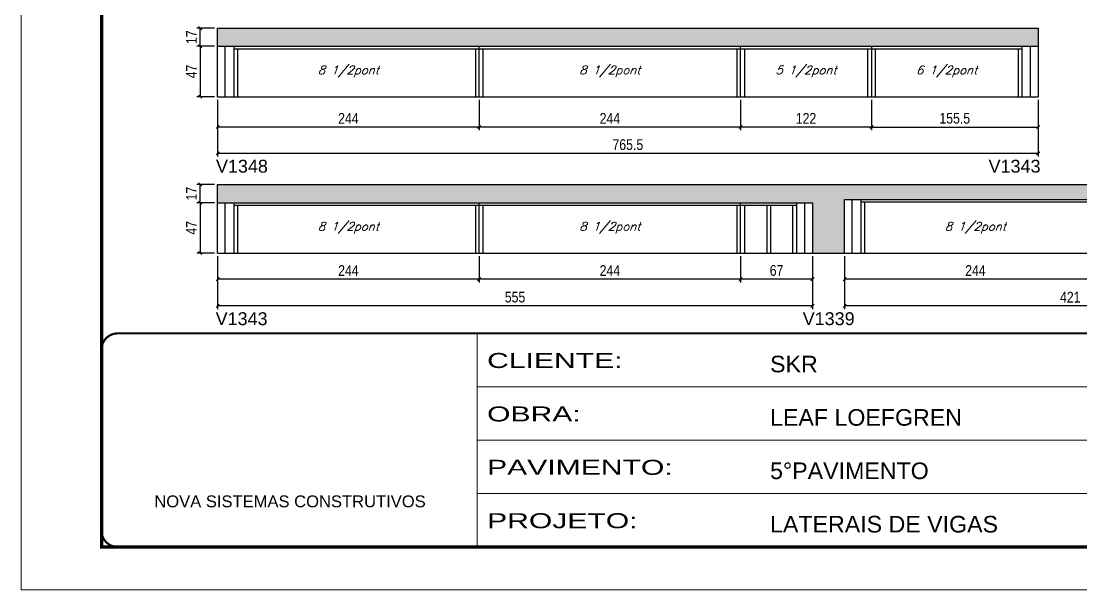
# Model space of a CAD drawing. Extents: x 3309 to 10384, y -2522 to 14608.
# Drawn here: x 8078 to 9066, y 6666 to 7197 of the extents above; entities that cross this region are included whole.
import ezdxf

# ---------------------------------------------------------------- set-up
doc = ezdxf.new("R2010")
doc.units = 0
doc.linetypes.add('CONTINUO', pattern=[0])
doc.linetypes.add('DASHED', pattern=[0.75, 0.5, -0.25])
for name, color, linetype in [('5', 5, 'Continuous'), ('COTA', 241, 'Continuous'), ('Painéis', 200, 'Continuous'), ('SARR_2.2x7', 40, 'Continuous'), ('SARR_3.5x7', 81, 'Continuous'), ('texto', 7, 'Continuous')]:
    doc.layers.add(name, color=color, linetype=linetype)
doc.layers.add('Folhas', color=255, linetype='Continuous', lineweight=9)
doc.layers.add('SARRAFO DE PRESSAO', color=251, linetype='DASHED', lineweight=9)
doc.styles.add('ARIAL', font='arial.ttf')
doc.styles.add('COTA TECNICA', font='techl___.ttf', dxfattribs={"height": 10})
doc.styles.add('Romans', font='romans.shx')
doc.styles.get("Standard").update_dxf_attribs({"font": 'arial.ttf'})
doc.styles.add('Tecnologia', font='')
doc.styles.get('Tecnologia').set_extended_font_data('Forgotten Futurist')
doc.dimstyles.new('PAINEL', dxfattribs={"dimtxt": 10, "dimasz": 3, "dimexe": 3, "dimexo": 3, "dimgap": 3, "dimtad": 1, "dimdec": 1, "dimzin": 12, "dimdsep": 46, "dimtxsty": 'COTA TECNICA', "dimblk1": 'OBLIQUE', "dimblk2": 'OBLIQUE', "dimsah": 1, "dimcen": 0.9, "dimclrd": 4, "dimclre": 4, "dimclrt": 240, "dimadec": 1, "dimazin": 3, "dimtfac": 1, "dimtdec": 1, "dimtmove": 0, "dimatfit": 3, "dimfxl": 1, "dimtolj": 1, "dimtzin": 12, "dimarcsym": 0})

# ---------------------------------------------------------------- blocks, each defined once
blk = doc.blocks.new('9999999999')
at = {"color": 30, "linetype": 'CONTINUO'}
for p, q in [((98564.56, 34230.21), (98564.56, 34429.45)), ((98564.56, 34379.64), (99583.98, 34379.64)), ((98564.56, 34329.83), (99487.98, 34329.83)), ((98564.56, 34280.02), (99487.98, 34280.02))]:
    blk.add_line(p, q, dxfattribs=at)
at = {"color": 30, "linetype": 'CONTINUO', "const_width": 2}
blk.add_lwpolyline([(99583.98, 34230.21), (99583.98, 34414.45, 0.414214), (99568.98, 34429.45), (98228.98, 34429.45, 0.414214), (98213.98, 34414.45), (98213.98, 34245.21, 0.414214), (98228.98, 34230.21), (99583.98, 34230.21)], format="xyb", dxfattribs=at)
at = {"layer": 'Folhas'}
blk.add_lwpolyline([(98138.98, 34190.21), (99623.98, 34190.21), (99623.98, 35240.21), (98138.98, 35240.21)], close=True, dxfattribs=at)
at = {"layer": 'Folhas', "color": 30, "const_width": 3}
blk.add_lwpolyline([(98213.98, 34230.21), (99583.98, 34230.21), (99583.98, 35200.21), (98213.98, 35200.21)], close=True, dxfattribs=at)
at = {"color": 7, "linetype": 'Continuous', "ltscale": 5, "style": 'ARIAL'}
for s, height, p in [('SKR', 15.483, (98837.68, 34393.13)), ('LEAF LOEFGREN', 15.4829, (98837.68, 34343.32)), ('5°PAVIMENTO', 15.4829, (98837.68, 34293.51)), ('NOVA SISTEMAS CONSTRUTIVOS', 11.0592, (98263.19, 34267.21)), ('LATERAIS DE VIGAS', 15.4829, (98837.68, 34243.7))]:
    blk.add_text(s, height=height, dxfattribs=at).set_placement(p)
at = {"layer": 'Folhas', "color": 7, "style": 'Tecnologia', "width": 1.5}
for s, p in [('CLIENTE:', (98573.65, 34397.17)), ('OBRA:', (98573.65, 34347.31)), ('PAVIMENTO:', (98573.65, 34297.5)), ('PROJETO:', (98573.65, 34247.69))]:
    blk.add_text(s, height=14, dxfattribs=at).set_placement(p)
blk = doc.blocks.new('_Oblique')
at = {"color": 0, "linetype": 'ByBlock', "lineweight": -2}
blk.add_line((-0.5, -0.5), (0.5, 0.5), dxfattribs=at)
blk = doc.blocks.new('*D804')
at = {"layer": 'COTA', "color": 4, "lineweight": -2, "transparency": 16777216}
for p, q in [((8749.13, 7123.5), (8749.13, 7095.21)), ((8871.13, 7123.5), (8871.13, 7095.21)), ((8871.13, 7098.21), (8749.13, 7098.21))]:
    blk.add_line(p, q, dxfattribs=at)
at = {"layer": 'Defpoints', "color": 0, "transparency": 16777216}
for p in [(8749.13, 7126.5), (8871.13, 7126.5), (8749.13, 7098.21)]:
    blk.add_point(p, dxfattribs=at)
at = {"layer": 'COTA', "color": 4, "lineweight": -2, "transparency": 16777216, "xscale": 3, "yscale": 3, "zscale": 3, "rotation": 180}
blk.add_blockref('_Oblique', (8749.13, 7098.21), dxfattribs=at)
at = {"layer": 'COTA', "color": 4, "lineweight": -2, "transparency": 16777216, "xscale": 3, "yscale": 3, "zscale": 3}
blk.add_blockref('_Oblique', (8871.13, 7098.21), dxfattribs=at)
at = {"layer": 'COTA', "color": 240, "transparency": 16777216, "insert": (8810.13, 7106.27), "char_height": 10, "attachment_point": 5, "style": 'COTA TECNICA'}
blk.add_mtext('\\A1;122', dxfattribs=at)
blk = doc.blocks.new('*D805')
at = {"layer": 'COTA', "color": 4, "lineweight": -2, "transparency": 16777216}
for p, q in [((8261.13, 7123.5), (8261.13, 7095.21)), ((8505.13, 7123.5), (8505.13, 7095.21)), ((8505.13, 7098.21), (8261.13, 7098.21))]:
    blk.add_line(p, q, dxfattribs=at)
at = {"layer": 'Defpoints', "color": 0, "transparency": 16777216}
for p in [(8261.13, 7126.5), (8505.13, 7126.5), (8261.13, 7098.21)]:
    blk.add_point(p, dxfattribs=at)
at = {"layer": 'COTA', "color": 4, "lineweight": -2, "transparency": 16777216, "xscale": 3, "yscale": 3, "zscale": 3, "rotation": 180}
blk.add_blockref('_Oblique', (8261.13, 7098.21), dxfattribs=at)
at = {"layer": 'COTA', "color": 4, "lineweight": -2, "transparency": 16777216, "xscale": 3, "yscale": 3, "zscale": 3}
blk.add_blockref('_Oblique', (8505.13, 7098.21), dxfattribs=at)
at = {"layer": 'COTA', "color": 240, "transparency": 16777216, "insert": (8383.13, 7106.28), "char_height": 10, "attachment_point": 5, "style": 'COTA TECNICA'}
blk.add_mtext('\\A1;244', dxfattribs=at)
blk = doc.blocks.new('*D806')
at = {"layer": 'COTA', "color": 4, "lineweight": -2, "transparency": 16777216}
for p, q in [((8505.13, 7123.5), (8505.13, 7095.21)), ((8749.13, 7123.5), (8749.13, 7095.21)), ((8749.13, 7098.21), (8505.13, 7098.21))]:
    blk.add_line(p, q, dxfattribs=at)
at = {"layer": 'Defpoints', "color": 0, "transparency": 16777216}
for p in [(8505.13, 7126.5), (8749.13, 7126.5), (8505.13, 7098.21)]:
    blk.add_point(p, dxfattribs=at)
at = {"layer": 'COTA', "color": 4, "lineweight": -2, "transparency": 16777216, "xscale": 3, "yscale": 3, "zscale": 3, "rotation": 180}
blk.add_blockref('_Oblique', (8505.13, 7098.21), dxfattribs=at)
at = {"layer": 'COTA', "color": 4, "lineweight": -2, "transparency": 16777216, "xscale": 3, "yscale": 3, "zscale": 3}
blk.add_blockref('_Oblique', (8749.13, 7098.21), dxfattribs=at)
at = {"layer": 'COTA', "color": 240, "transparency": 16777216, "insert": (8627.13, 7106.28), "char_height": 10, "attachment_point": 5, "style": 'COTA TECNICA'}
blk.add_mtext('\\A1;244', dxfattribs=at)
blk = doc.blocks.new('*D807')
at = {"layer": 'COTA', "color": 4, "lineweight": -2, "transparency": 16777216}
for p, q in [((8258.13, 7173.5), (8241.81, 7173.5)), ((8244.81, 7173.5), (8244.81, 7126.5)), ((8258.13, 7126.5), (8241.81, 7126.5))]:
    blk.add_line(p, q, dxfattribs=at)
at = {"layer": 'Defpoints', "color": 0, "transparency": 16777216}
for p in [(8261.13, 7173.5), (8244.81, 7126.5), (8261.13, 7126.5)]:
    blk.add_point(p, dxfattribs=at)
at = {"layer": 'COTA', "color": 4, "lineweight": -2, "transparency": 16777216, "xscale": 3, "yscale": 3, "zscale": 3}
for p, rotation in [((8244.81, 7173.5), 90), ((8244.81, 7126.5), 270)]:
    blk.add_blockref('_Oblique', p, dxfattribs=dict(at, rotation=rotation))
at = {"layer": 'COTA', "color": 240, "transparency": 16777216, "insert": (8236.73, 7150), "char_height": 10, "attachment_point": 5, "rotation": 90, "style": 'COTA TECNICA'}
blk.add_mtext('\\A1;47', dxfattribs=at)
blk = doc.blocks.new('*D808')
at = {"layer": 'COTA', "color": 4, "lineweight": -2, "transparency": 16777216}
for p, q in [((8258.13, 7190.5), (8241.81, 7190.5)), ((8244.81, 7173.5), (8244.81, 7190.5)), ((8258.13, 7173.5), (8241.81, 7173.5))]:
    blk.add_line(p, q, dxfattribs=at)
at = {"layer": 'Defpoints', "color": 0, "transparency": 16777216}
for p in [(8244.81, 7190.5), (8261.13, 7190.5), (8261.13, 7173.5)]:
    blk.add_point(p, dxfattribs=at)
at = {"layer": 'COTA', "color": 4, "lineweight": -2, "transparency": 16777216, "xscale": 3, "yscale": 3, "zscale": 3}
for p, rotation in [((8244.81, 7190.5), 90), ((8244.81, 7173.5), 270)]:
    blk.add_blockref('_Oblique', p, dxfattribs=dict(at, rotation=rotation))
at = {"layer": 'COTA', "color": 240, "transparency": 16777216, "insert": (8236.73, 7182), "char_height": 10, "attachment_point": 5, "rotation": 90, "style": 'COTA TECNICA'}
blk.add_mtext('\\A1;17', dxfattribs=at)
blk = doc.blocks.new('*D809')
at = {"layer": 'COTA', "color": 4, "lineweight": -2, "transparency": 16777216}
for p, q in [((8871.13, 7123.5), (8871.13, 7095.21)), ((9026.63, 7123.5), (9026.63, 7095.21)), ((8871.13, 7098.21), (9026.63, 7098.21))]:
    blk.add_line(p, q, dxfattribs=at)
at = {"layer": 'Defpoints', "color": 0, "transparency": 16777216}
for p in [(8871.13, 7126.5), (9026.63, 7126.5), (9026.63, 7098.21)]:
    blk.add_point(p, dxfattribs=at)
at = {"layer": 'COTA', "color": 4, "lineweight": -2, "transparency": 16777216, "xscale": 3, "yscale": 3, "zscale": 3, "rotation": 180}
blk.add_blockref('_Oblique', (8871.13, 7098.21), dxfattribs=at)
at = {"layer": 'COTA', "color": 4, "lineweight": -2, "transparency": 16777216, "xscale": 3, "yscale": 3, "zscale": 3}
blk.add_blockref('_Oblique', (9026.63, 7098.21), dxfattribs=at)
at = {"layer": 'COTA', "color": 240, "transparency": 16777216, "insert": (8948.88, 7106.32), "char_height": 10, "attachment_point": 5, "style": 'COTA TECNICA'}
blk.add_mtext('\\A1;155.5', dxfattribs=at)
blk = doc.blocks.new('*D810')
at = {"layer": 'COTA', "color": 4, "lineweight": -2, "transparency": 16777216}
for p, q in [((8261.13, 7123.5), (8261.13, 7070.64)), ((9026.63, 7123.5), (9026.63, 7070.64)), ((9026.63, 7073.64), (8261.13, 7073.64))]:
    blk.add_line(p, q, dxfattribs=at)
at = {"layer": 'Defpoints', "color": 0, "transparency": 16777216}
for p in [(8261.13, 7126.5), (9026.63, 7126.5), (8261.13, 7073.64)]:
    blk.add_point(p, dxfattribs=at)
at = {"layer": 'COTA', "color": 4, "lineweight": -2, "transparency": 16777216, "xscale": 3, "yscale": 3, "zscale": 3, "rotation": 180}
blk.add_blockref('_Oblique', (8261.13, 7073.64), dxfattribs=at)
at = {"layer": 'COTA', "color": 4, "lineweight": -2, "transparency": 16777216, "xscale": 3, "yscale": 3, "zscale": 3}
blk.add_blockref('_Oblique', (9026.63, 7073.64), dxfattribs=at)
at = {"layer": 'COTA', "color": 240, "transparency": 16777216, "insert": (8643.88, 7081.75), "char_height": 10, "attachment_point": 5, "style": 'COTA TECNICA'}
blk.add_mtext('\\A1;765.5', dxfattribs=at)
blk = doc.blocks.new('*D811')
at = {"layer": 'COTA', "color": 4, "lineweight": -2, "transparency": 16777216}
for p, q in [((8749.13, 6977.61), (8749.13, 6953.22)), ((8816.13, 6977.61), (8816.13, 6953.22)), ((8816.13, 6956.22), (8749.13, 6956.22))]:
    blk.add_line(p, q, dxfattribs=at)
at = {"layer": 'Defpoints', "color": 0, "transparency": 16777216}
for p in [(8749.13, 6980.61), (8816.13, 6980.61), (8749.13, 6956.22)]:
    blk.add_point(p, dxfattribs=at)
at = {"layer": 'COTA', "color": 4, "lineweight": -2, "transparency": 16777216, "xscale": 3, "yscale": 3, "zscale": 3, "rotation": 180}
blk.add_blockref('_Oblique', (8749.13, 6956.22), dxfattribs=at)
at = {"layer": 'COTA', "color": 4, "lineweight": -2, "transparency": 16777216, "xscale": 3, "yscale": 3, "zscale": 3}
blk.add_blockref('_Oblique', (8816.13, 6956.22), dxfattribs=at)
at = {"layer": 'COTA', "color": 240, "transparency": 16777216, "insert": (8782.63, 6964.32), "char_height": 10, "attachment_point": 5, "style": 'COTA TECNICA'}
blk.add_mtext('\\A1;67', dxfattribs=at)
blk = doc.blocks.new('*D813')
at = {"layer": 'COTA', "color": 4, "lineweight": -2, "transparency": 16777216}
for p, q in [((8261.13, 6977.61), (8261.13, 6953.22)), ((8505.13, 6977.61), (8505.13, 6953.22)), ((8505.13, 6956.22), (8261.13, 6956.22))]:
    blk.add_line(p, q, dxfattribs=at)
at = {"layer": 'Defpoints', "color": 0, "transparency": 16777216}
for p in [(8261.13, 6980.61), (8505.13, 6980.61), (8261.13, 6956.22)]:
    blk.add_point(p, dxfattribs=at)
at = {"layer": 'COTA', "color": 4, "lineweight": -2, "transparency": 16777216, "xscale": 3, "yscale": 3, "zscale": 3, "rotation": 180}
blk.add_blockref('_Oblique', (8261.13, 6956.22), dxfattribs=at)
at = {"layer": 'COTA', "color": 4, "lineweight": -2, "transparency": 16777216, "xscale": 3, "yscale": 3, "zscale": 3}
blk.add_blockref('_Oblique', (8505.13, 6956.22), dxfattribs=at)
at = {"layer": 'COTA', "color": 240, "transparency": 16777216, "insert": (8383.13, 6964.29), "char_height": 10, "attachment_point": 5, "style": 'COTA TECNICA'}
blk.add_mtext('\\A1;244', dxfattribs=at)
blk = doc.blocks.new('*D814')
at = {"layer": 'COTA', "color": 4, "lineweight": -2, "transparency": 16777216}
for p, q in [((8505.13, 6977.61), (8505.13, 6953.22)), ((8749.13, 6977.61), (8749.13, 6953.22)), ((8749.13, 6956.22), (8505.13, 6956.22))]:
    blk.add_line(p, q, dxfattribs=at)
at = {"layer": 'Defpoints', "color": 0, "transparency": 16777216}
for p in [(8505.13, 6980.61), (8749.13, 6980.61), (8505.13, 6956.22)]:
    blk.add_point(p, dxfattribs=at)
at = {"layer": 'COTA', "color": 4, "lineweight": -2, "transparency": 16777216, "xscale": 3, "yscale": 3, "zscale": 3, "rotation": 180}
blk.add_blockref('_Oblique', (8505.13, 6956.22), dxfattribs=at)
at = {"layer": 'COTA', "color": 4, "lineweight": -2, "transparency": 16777216, "xscale": 3, "yscale": 3, "zscale": 3}
blk.add_blockref('_Oblique', (8749.13, 6956.22), dxfattribs=at)
at = {"layer": 'COTA', "color": 240, "transparency": 16777216, "insert": (8627.13, 6964.29), "char_height": 10, "attachment_point": 5, "style": 'COTA TECNICA'}
blk.add_mtext('\\A1;244', dxfattribs=at)
blk = doc.blocks.new('*D815')
at = {"layer": 'COTA', "color": 4, "lineweight": -2, "transparency": 16777216}
for p, q in [((8258.13, 7027.61), (8241.81, 7027.61)), ((8244.81, 7027.61), (8244.81, 6980.61)), ((8258.13, 6980.61), (8241.81, 6980.61))]:
    blk.add_line(p, q, dxfattribs=at)
at = {"layer": 'Defpoints', "color": 0, "transparency": 16777216}
for p in [(8261.13, 7027.61), (8244.81, 6980.61), (8261.13, 6980.61)]:
    blk.add_point(p, dxfattribs=at)
at = {"layer": 'COTA', "color": 4, "lineweight": -2, "transparency": 16777216, "xscale": 3, "yscale": 3, "zscale": 3}
for p, rotation in [((8244.81, 7027.61), 90), ((8244.81, 6980.61), 270)]:
    blk.add_blockref('_Oblique', p, dxfattribs=dict(at, rotation=rotation))
at = {"layer": 'COTA', "color": 240, "transparency": 16777216, "insert": (8236.73, 7004.11), "char_height": 10, "attachment_point": 5, "rotation": 90, "style": 'COTA TECNICA'}
blk.add_mtext('\\A1;47', dxfattribs=at)
blk = doc.blocks.new('*D816')
at = {"layer": 'COTA', "color": 4, "lineweight": -2, "transparency": 16777216}
for p, q in [((8258.13, 7044.61), (8241.81, 7044.61)), ((8244.81, 7027.61), (8244.81, 7044.61)), ((8258.13, 7027.61), (8241.81, 7027.61))]:
    blk.add_line(p, q, dxfattribs=at)
at = {"layer": 'Defpoints', "color": 0, "transparency": 16777216}
for p in [(8244.81, 7044.61), (8261.13, 7044.61), (8261.13, 7027.61)]:
    blk.add_point(p, dxfattribs=at)
at = {"layer": 'COTA', "color": 4, "lineweight": -2, "transparency": 16777216, "xscale": 3, "yscale": 3, "zscale": 3}
for p, rotation in [((8244.81, 7044.61), 90), ((8244.81, 7027.61), 270)]:
    blk.add_blockref('_Oblique', p, dxfattribs=dict(at, rotation=rotation))
at = {"layer": 'COTA', "color": 240, "transparency": 16777216, "insert": (8236.73, 7036.11), "char_height": 10, "attachment_point": 5, "rotation": 90, "style": 'COTA TECNICA'}
blk.add_mtext('\\A1;17', dxfattribs=at)
blk = doc.blocks.new('*D812')
at = {"layer": 'COTA', "color": 4, "lineweight": -2, "transparency": 16777216}
for p, q in [((8261.13, 6977.61), (8261.13, 6928.38)), ((8816.13, 6977.61), (8816.13, 6928.38)), ((8816.13, 6931.38), (8261.13, 6931.38))]:
    blk.add_line(p, q, dxfattribs=at)
at = {"layer": 'Defpoints', "color": 0, "transparency": 16777216}
for p in [(8261.13, 6980.61), (8816.13, 6980.61), (8261.13, 6931.38)]:
    blk.add_point(p, dxfattribs=at)
at = {"layer": 'COTA', "color": 4, "lineweight": -2, "transparency": 16777216, "xscale": 3, "yscale": 3, "zscale": 3, "rotation": 180}
blk.add_blockref('_Oblique', (8261.13, 6931.38), dxfattribs=at)
at = {"layer": 'COTA', "color": 4, "lineweight": -2, "transparency": 16777216, "xscale": 3, "yscale": 3, "zscale": 3}
blk.add_blockref('_Oblique', (8816.13, 6931.38), dxfattribs=at)
at = {"layer": 'COTA', "color": 240, "transparency": 16777216, "insert": (8538.63, 6939.49), "char_height": 10, "attachment_point": 5, "style": 'COTA TECNICA'}
blk.add_mtext('\\A1;555', dxfattribs=at)
blk = doc.blocks.new('*D819')
at = {"layer": 'COTA', "color": 4, "lineweight": -2, "transparency": 16777216}
for p, q in [((8846.13, 6977.61), (8846.13, 6953.22)), ((9090.13, 6977.61), (9090.13, 6953.22)), ((9090.13, 6956.22), (8846.13, 6956.22))]:
    blk.add_line(p, q, dxfattribs=at)
at = {"layer": 'Defpoints', "color": 0, "transparency": 16777216}
for p in [(8846.13, 6980.61), (9090.13, 6980.61), (8846.13, 6956.22)]:
    blk.add_point(p, dxfattribs=at)
at = {"layer": 'COTA', "color": 4, "lineweight": -2, "transparency": 16777216, "xscale": 3, "yscale": 3, "zscale": 3, "rotation": 180}
blk.add_blockref('_Oblique', (8846.13, 6956.22), dxfattribs=at)
at = {"layer": 'COTA', "color": 4, "lineweight": -2, "transparency": 16777216, "xscale": 3, "yscale": 3, "zscale": 3}
blk.add_blockref('_Oblique', (9090.13, 6956.22), dxfattribs=at)
at = {"layer": 'COTA', "color": 240, "transparency": 16777216, "insert": (8968.13, 6964.29), "char_height": 10, "attachment_point": 5, "style": 'COTA TECNICA'}
blk.add_mtext('\\A1;244', dxfattribs=at)
blk = doc.blocks.new('*D818')
at = {"layer": 'COTA', "color": 4, "lineweight": -2, "transparency": 16777216}
for p, q in [((8846.13, 6977.61), (8846.13, 6928.38)), ((9267.13, 6977.61), (9267.13, 6928.38)), ((9267.13, 6931.38), (8846.13, 6931.38))]:
    blk.add_line(p, q, dxfattribs=at)
at = {"layer": 'Defpoints', "color": 0, "transparency": 16777216}
for p in [(8846.13, 6980.61), (9267.13, 6980.61), (8846.13, 6931.38)]:
    blk.add_point(p, dxfattribs=at)
at = {"layer": 'COTA', "color": 4, "lineweight": -2, "transparency": 16777216, "xscale": 3, "yscale": 3, "zscale": 3, "rotation": 180}
blk.add_blockref('_Oblique', (8846.13, 6931.38), dxfattribs=at)
at = {"layer": 'COTA', "color": 4, "lineweight": -2, "transparency": 16777216, "xscale": 3, "yscale": 3, "zscale": 3}
blk.add_blockref('_Oblique', (9267.13, 6931.38), dxfattribs=at)
at = {"layer": 'COTA', "color": 240, "transparency": 16777216, "insert": (9056.63, 6939.46), "char_height": 10, "attachment_point": 5, "style": 'COTA TECNICA'}
blk.add_mtext('\\A1;421', dxfattribs=at)

msp = doc.modelspace()

# ---------------------------------------------------------------- hatches: boundary and pattern name
at = {"layer": 'COTA'}
h = msp.add_hatch(dxfattribs=at)
h.set_pattern_fill('AR-CONC', color=256, scale=0.03)
h.set_pattern_definition([(50, (2903.851, 101.3797), (5.46554, -0.4781726), [0.5715, -6.2865]), (355, (2903.851, 101.3797), (-1.0573026, 5.7317054), [0.4572, -5.0292175]), (100.451445, (2904.3064, 101.34), (4.4082374, 5.2535326), [0.4857003, -5.3427073]), (46.1842, (2903.851, 102.904), (8.132371, -1.26127), [0.85725, -9.42975]), (96.63556, (2904.529, 102.7986), (7.122124, 7.422784), [0.728551, -8.014068]), (351.18415, (2903.851, 102.904), (7.122124, 7.422784), [0.685799, -7.543792]), (21, (2904.613, 102.5227), (4.5484317, -3.067956), [0.5715, -6.2865]), (326, (2904.613, 102.5227), (1.854061, 5.525639), [0.4572, -5.0292]), (71.451445, (2904.992, 102.267), (6.4024926, 2.457683), [0.4857003, -5.342698]), (37.5, (2903.851, 101.3797), (0.0926581, 2.53665117), [0, -4.96824, 0, -5.1054, 0, -5.04825]), (7.5, (2903.851, 101.3797), (2.0045899, 3.00541724), [0, -2.91084, 0, -4.85394, 0, -1.92405]), (327.5, (2902.1517, 101.3797), (4.06771786, -0.1718623), [0, -1.905, 0, -5.9436, 0, -7.8867]), (317.5, (2901.3897, 101.3797), (4.4438754, 0.7627947), [0, -2.4765, 0, -3.94716, 0, -5.6007])])
h.paths.add_polyline_path([(8261.13, 7190.5), (8261.13, 7173.5), (9026.63, 7173.5), (9026.63, 7190.5)])
h = msp.add_hatch(dxfattribs=at)
h.set_pattern_fill('AR-CONC', color=256, scale=0.03)
h.set_pattern_definition([(50, (54.294, 0), (5.46554, -0.4781726), [0.5715, -6.2865]), (355, (54.294, 0), (-1.0573026, 5.7317054), [0.4572, -5.0292175]), (100.451445, (54.7496, -0.04), (4.4082374, 5.2535326), [0.4857003, -5.3427073]), (46.1842, (54.294, 1.524), (8.1323712, -1.26127), [0.85725, -9.42975]), (96.63556, (54.972, 1.419), (7.122124, 7.422784), [0.7285507, -8.014068]), (351.18415, (54.294, 1.524), (7.122124, 7.422784), [0.685799, -7.543792]), (21, (55.056, 1.143), (4.5484317, -3.067956), [0.5715, -6.2865]), (326, (55.056, 1.143), (1.8540609, 5.525639), [0.4572, -5.0292]), (71.451445, (55.435, 0.8873), (6.4024926, 2.457683), [0.4857003, -5.342698]), (37.5, (54.2941, 0), (0.0926581, 2.53665117), [0, -4.96824, 0, -5.1054, 0, -5.04825]), (7.5, (54.294, 0), (2.0045899, 3.00541724), [0, -2.91084, 0, -4.85394, 0, -1.92405]), (327.5, (52.5949, 0), (4.06771786, -0.17186232), [0, -1.905, 0, -5.9436, 0, -7.8867]), (317.5, (51.833, 0), (4.4438754, 0.7627947), [0, -2.4765, 0, -3.94716, 0, -5.6007])])
h.paths.add_polyline_path([(8816.13, 6980.61), (8846.13, 6980.61), (8846.13, 7030.61), (9267.13, 7030.61), (9267.13, 7044.61), (8261.13, 7044.61), (8261.13, 7027.61), (8816.13, 7027.61)])

# ---------------------------------------------------------------- linework, layer by layer
for p, q in [((8261.13, 7173.5), (8261.13, 7190.5)), ((8261.13, 7190.5), (9026.63, 7190.5)), ((9026.63, 7190.5), (9026.63, 7173.5)), ((8261.13, 7027.61), (8261.13, 7044.61)), ((8261.13, 7044.61), (9267.13, 7044.61)), ((8816.13, 6980.61), (8846.13, 6980.61))]:
    msp.add_line(p, q, dxfattribs=at)
at = {"layer": 'Painéis', "linetype": 'ByBlock'}
for p, q in [((8261.13, 7126.5), (8261.13, 7173.5)), ((8261.13, 7173.5), (9026.63, 7173.5)), ((8505.13, 7126.5), (8505.13, 7173.5)), ((8749.13, 7126.5), (8749.13, 7173.5)), ((8871.13, 7173.5), (8871.13, 7126.5)), ((9026.63, 7173.5), (9026.63, 7126.5)), ((8261.13, 7126.5), (9026.63, 7126.5)), ((8846.13, 6980.61), (8846.13, 7030.61)), ((8846.13, 7030.61), (9267.13, 7030.61)), ((8261.13, 6980.61), (8261.13, 7027.61)), ((8261.13, 7027.61), (8816.13, 7027.61)), ((8505.13, 6980.61), (8505.13, 7027.61)), ((8749.13, 6980.61), (8749.13, 7027.61)), ((8816.13, 7027.61), (8816.13, 6980.61)), ((8261.13, 6980.61), (8816.13, 6980.61)), ((8846.13, 6980.61), (9267.13, 6980.61))]:
    msp.add_line(p, q, dxfattribs=at)
at = {"layer": 'SARR_2.2x7', "linetype": 'Continuous'}
for p, q in [((8268.13, 7126.5), (8268.13, 7173.5)), ((8276.13, 7171.3), (8505.13, 7171.3)), ((8505.13, 7171.3), (8749.13, 7171.3)), ((8749.13, 7171.3), (8871.13, 7171.3)), ((8871.13, 7171.3), (9011.63, 7171.3)), ((9019.63, 7126.5), (9019.63, 7173.5)), ((8853.13, 6980.61), (8853.13, 7030.61)), ((8268.13, 6980.61), (8268.13, 7027.61)), ((8276.13, 7025.41), (8505.13, 7025.41)), ((8505.13, 7025.41), (8749.13, 7025.41)), ((8749.13, 7025.41), (8801.13, 7025.41)), ((8809.13, 6980.61), (8809.13, 7027.61)), ((8861.13, 7028.41), (9090.13, 7028.41))]:
    msp.add_line(p, q, dxfattribs=at)
at = {"layer": 'SARR_3.5x7'}
for p, q in [((8276.13, 7173.5), (8276.13, 7126.5)), ((8279.63, 7171.3), (8279.63, 7126.5)), ((8501.63, 7171.3), (8501.63, 7126.5)), ((8508.63, 7171.3), (8508.63, 7126.5)), ((8745.63, 7171.3), (8745.63, 7126.5)), ((8752.63, 7171.3), (8752.63, 7126.5)), ((8867.63, 7171.3), (8867.63, 7126.5)), ((8874.63, 7171.3), (8874.63, 7126.5)), ((9008.13, 7171.3), (9008.13, 7126.5)), ((9011.63, 7173.5), (9011.63, 7126.5)), ((8861.13, 7030.61), (8861.13, 6980.61)), ((8276.13, 7027.61), (8276.13, 6980.61)), ((8279.63, 7025.41), (8279.63, 6980.61)), ((8501.63, 7025.41), (8501.63, 6980.61)), ((8508.63, 7025.41), (8508.63, 6980.61)), ((8745.63, 7025.41), (8745.63, 6980.61)), ((8752.63, 7025.41), (8752.63, 6980.61)), ((8773.61, 7025.41), (8773.61, 6980.61)), ((8777.11, 7025.41), (8777.11, 6980.61)), ((8797.63, 7025.41), (8797.63, 6980.61)), ((8801.13, 7027.61), (8801.13, 6980.61)), ((8864.63, 7028.41), (8864.63, 6980.61))]:
    msp.add_line(p, q, dxfattribs=at)

# ---------------------------------------------------------------- block references
at = {"layer": 'SARRAFO DE PRESSAO', "color": 6, "linetype": 'ByBlock'}
msp.add_blockref('9999999999', (-90061.11, -27523.8), dxfattribs=at)

# ---------------------------------------------------------------- texts
at = {"layer": '5', "linetype": 'Continuous'}
for s, p in [('V1348', (8259.61, 7055.63)), ('V1343', (8980.44, 7055.63)), ('V1343', (8259.3, 6913.37)), ('V1339', (8807.03, 6913.37))]:
    msp.add_text(s, height=12, rotation=359.99996, dxfattribs=at).set_placement(p)
at = {"layer": 'texto', "color": 2, "char_height": 8, "attachment_point": 5, "style": 'Romans'}
for s, insert in [('{\\Q19;\\C256;8 1/2pont}', (8383.13, 7150.07)), ('{\\Q19;\\C256;8 1/2pont}', (8627.13, 7150.07)), ('{\\Q19;\\C256;5 1/2pont}', (8810.13, 7150.07)), ('{\\Q19;\\C256;6 1/2pont}', (8941.38, 7150.07)), ('{\\Q19;\\C256;8 1/2pont}', (8383.13, 7004.18)), ('{\\Q19;\\C256;8 1/2pont}', (8627.13, 7004.18)), ('{\\Q19;\\C256;8 1/2pont}', (8968.13, 7004.18))]:
    msp.add_mtext(s, dxfattribs=dict(at, insert=insert))

# ---------------------------------------------------------------- dimensions: what is measured, and where the dimension line sits
at = {"layer": 'COTA'}
for base, p1, p2, angle, picture, middle in [((8244.81, 7190.5), (8261.13, 7173.5), (8261.13, 7190.5), 90, '*D808', (8236.73, 7182)), ((8244.81, 7126.5), (8261.13, 7173.5), (8261.13, 7126.5), 90, '*D807', (8236.73, 7150)), ((8505.13, 7098.21), (8749.13, 7126.5), (8505.13, 7126.5), 180, '*D806', (8627.13, 7106.28)), ((8749.13, 7098.21), (8871.13, 7126.5), (8749.13, 7126.5), 180, '*D804', (8810.13, 7106.27)), ((8244.81, 7044.61), (8261.13, 7027.61), (8261.13, 7044.61), 90, '*D816', (8236.73, 7036.11)), ((8244.81, 6980.61), (8261.13, 7027.61), (8261.13, 6980.61), 90, '*D815', (8236.73, 7004.11)), ((8505.13, 6956.22), (8749.13, 6980.61), (8505.13, 6980.61), 180, '*D814', (8627.13, 6964.29)), ((8749.13, 6956.22), (8816.13, 6980.61), (8749.13, 6980.61), 180, '*D811', (8782.63, 6964.32))]:
    dim = msp.add_linear_dim(base=base, p1=p1, p2=p2, angle=angle, dimstyle='PAINEL', dxfattribs=at)
    dim.commit()
    dim.dimension.update_dxf_attribs({"geometry": picture, "text_midpoint": middle})
for base, p1, p2, picture, middle in [((8261.13, 7098.21), (8505.13, 7126.5), (8261.13, 7126.5), '*D805', (8383.13, 7106.28)), ((8261.13, 6956.22), (8505.13, 6980.61), (8261.13, 6980.61), '*D813', (8383.13, 6964.29)), ((8846.13, 6956.22), (9090.13, 6980.61), (8846.13, 6980.61), '*D819', (8968.13, 6964.29))]:
    dim = msp.add_linear_dim(base=base, p1=p1, p2=p2, angle=180, dimstyle='PAINEL', override={"dimtmove": 1}, dxfattribs=at)
    dim.commit()
    dim.dimension.update_dxf_attribs({"geometry": picture, "text_midpoint": middle})
for base, p1, p2, picture, middle in [((8261.13, 7073.64), (9026.63, 7126.5), (8261.13, 7126.5), '*D810', (8643.88, 7081.75)), ((9026.63, 7098.21), (8871.13, 7126.5), (9026.63, 7126.5), '*D809', (8948.88, 7106.32)), ((8261.13, 6931.38), (8816.13, 6980.61), (8261.13, 6980.61), '*D812', (8538.63, 6939.49)), ((8846.13, 6931.38), (9267.13, 6980.61), (8846.13, 6980.61), '*D818', (9056.63, 6939.46))]:
    dim = msp.add_linear_dim(base=base, p1=p1, p2=p2, dimstyle='PAINEL', dxfattribs=at)
    dim.commit()
    dim.dimension.update_dxf_attribs({"geometry": picture, "text_midpoint": middle})

doc.saveas('drawing.dxf')
